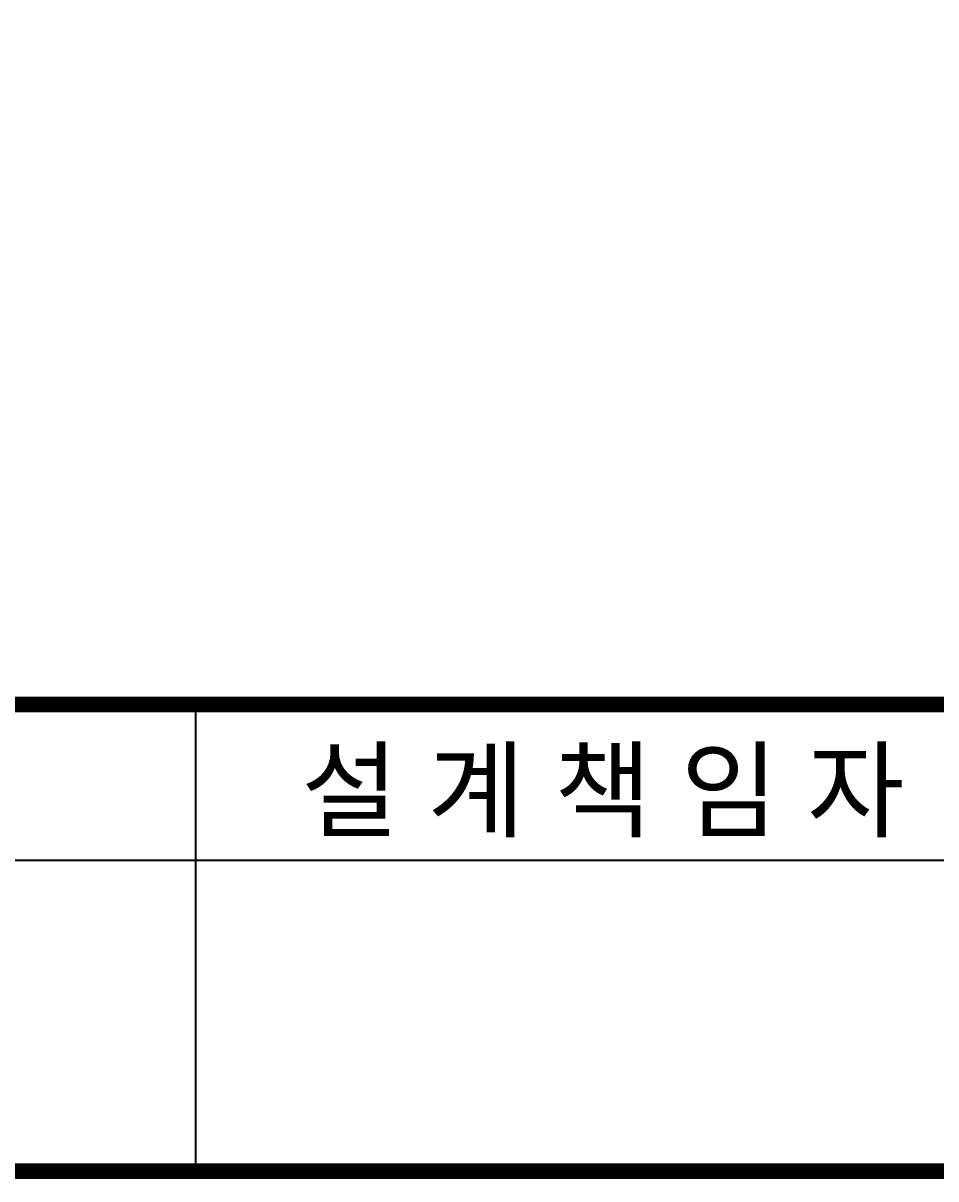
# Model space of a CAD drawing. Extents: x -20 to 861, y -20 to 614.
# Drawn here: x 448.9 to 507.6, y 19.5 to 93.8 of the extents above; entities that cross this region are included whole.
import ezdxf

# ---------------------------------------------------------------- set-up
doc = ezdxf.new("R2010")
doc.units = 0
doc.header["$LTSCALE"] = 1000
doc.header["$MEASUREMENT"] = 0
doc.layers.add('A-BORDER', color=7, linetype='CONTINUOUS')
doc.layers.add('A-TEXT03', color=7, linetype='CONTINUOUS')
doc.styles.add('견고딕', font='Gngt_01.ttf')

msp = doc.modelspace()

# ---------------------------------------------------------------- linework, layer by layer
at = {"layer": 'A-BORDER', "const_width": 1}
msp.add_lwpolyline([(821, 20), (821, 574), (60, 574), (60, 20)], close=True, dxfattribs=at)
msp.add_lwpolyline([(60, 50), (821, 50)], dxfattribs=at)
at = {"layer": 'A-BORDER'}
for points in [[(460, 50), (460, 20)], [(460, 50), (460, 20)], [(180, 40), (821, 40)]]:
    msp.add_lwpolyline(points, dxfattribs=at)

# ---------------------------------------------------------------- texts
at = {"layer": 'A-TEXT03', "style": '견고딕'}
msp.add_text('설 계 책 임 자', height=5, dxfattribs=at).set_placement((466.79, 42))

doc.saveas('drawing.dxf')
